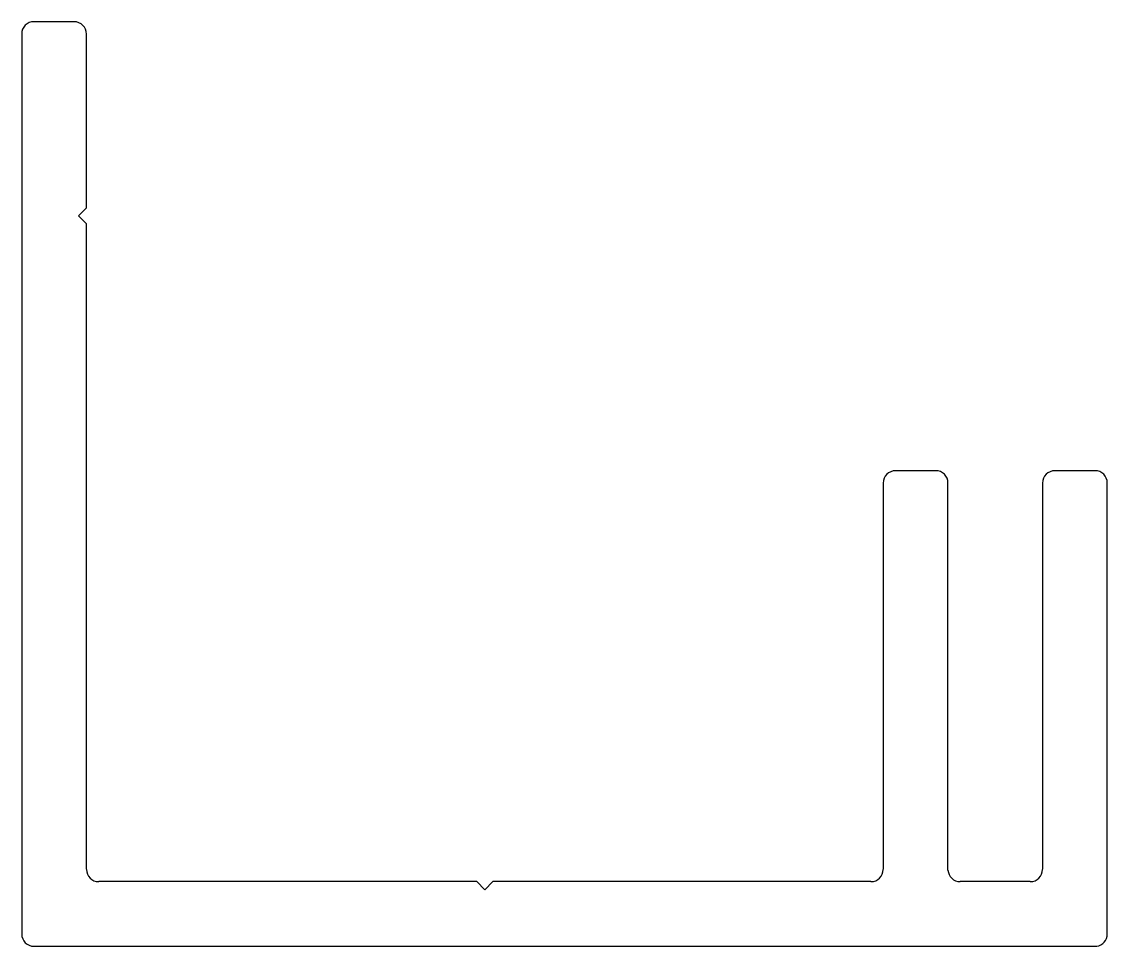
# Model space of a CAD drawing. Header units: inches. Extents: x -14.5 to 19, y 0 to 28.6.
import ezdxf

# ---------------------------------------------------------------- set-up
doc = ezdxf.new("R2010")
doc.units = ezdxf.units.IN
doc.header["$MEASUREMENT"] = 0
doc.layers.add('CLIP', color=7, linetype='Continuous')

msp = doc.modelspace()

# ---------------------------------------------------------------- linework, layer by layer
at = {"layer": 'CLIP', "color": 7}
for p, q in [((-12.911, 28.587), (-14.153, 28.588)), ((-14.533, 28.208), (-14.533, 0.393)), ((-12.532, 22.837), (-12.532, 28.207)), ((-12.782, 22.587), (-12.532, 22.837)), ((-12.532, 22.337), (-12.782, 22.587)), ((-12.532, 2.392), (-12.532, 22.337)), ((13.707, 14.712), (12.466, 14.711)), ((18.63, 14.712), (17.388, 14.711)), ((12.086, 14.331), (12.086, 2.392)), ((14.088, 2.37), (14.088, 14.332)), ((17.009, 14.331), (17.009, 2.392)), ((19.01, 0.393), (19.01, 14.332)), ((-0.473, 2.011), (-12.152, 2.011)), ((-0.223, 1.761), (-0.473, 2.011)), ((0.027, 2.011), (-0.223, 1.761)), ((11.706, 2.011), (0.027, 2.011)), ((16.629, 2.011), (14.467, 2.011)), ((-14.153, 0.013), (18.682, 0.013))]:
    msp.add_line(p, q, dxfattribs=at)
for centre, radius, start, end in [((-14.153, 28.208), 0.38, 89.9559, 179.9559), ((-12.912, 28.207), 0.38, 359.9559, 89.9559), ((12.466, 14.331), 0.38, 90.0441, 180.0441), ((13.708, 14.332), 0.38, 0.0441, 90.0441), ((17.389, 14.331), 0.38, 90.0441, 180.0441), ((18.63, 14.332), 0.38, 0.0441, 90.0441), ((-12.152, 2.391), 0.38, 179.9559, 269.9559), ((11.706, 2.391), 0.38, 270.0441, 0.0441), ((14.467, 2.391), 0.38, 183.1813, 270.0441), ((16.629, 2.391), 0.38, 270.0441, 0.0441), ((-14.153, 0.393), 0.38, 179.9559, 269.9559), ((18.624, 0.395), 0.386, 278.6501, 359.7559)]:
    msp.add_arc(centre, radius, start, end, dxfattribs=at)

doc.saveas('drawing.dxf')
